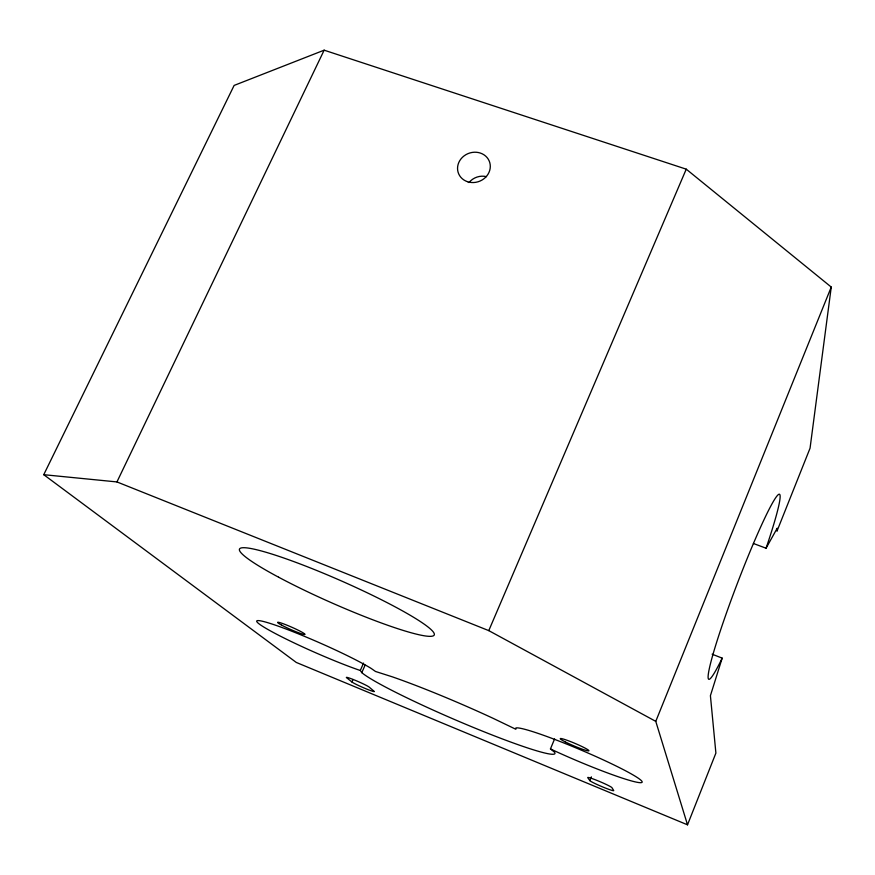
<?xml version="1.0" encoding="UTF-8"?>
<svg xmlns="http://www.w3.org/2000/svg" width="875" height="875" viewBox="0 0 875 875"><rect width="100%" height="100%" fill="white"/><g stroke="black" fill="none" stroke-linecap="round" stroke-linejoin="round"><path stroke-width="1.31" d="M766.062 548.22A99.116 7.525 -69.1 0 0 770.722 506.198A99.116 7.525 -69.1 0 0 717.555 639.352A99.116 7.525 -69.1 0 0 722.181 658.131L710.413 695.68L715.892 753.091L687.52 824.819L296.275 662.441L43.75 474.688L234.128 85.422L324.144 50.181L686.252 169.17L831.25 287.066L810.053 448.208L776.978 531.169L777.219 528.205L766.062 548.22L753.397 543.484M687.52 824.819L655.769 721.361L831.25 287.066M589.837 780.609L587.759 777.656A13.169 0.973 23 0 1 598.883 781.2A13.169 0.973 23 0 1 611.953 787.686L613.703 790.497A12.994 0.941 23 0 1 602.711 786.964A12.994 0.941 23 0 1 589.837 780.609L591.369 776.869M550.452 748.902L552.847 750.05A68.852 5.709 23 0 0 638.848 782.556A68.852 5.709 23 0 0 593.053 755.256A68.852 5.709 23 0 0 515.845 728L515.834 729.258L493.194 718.364A106.455 8.422 23.3 0 0 392.088 676.758L375.484 671.464L371.23 668.478A66.227 5.337 23.7 0 0 284.736 628.523A66.227 5.337 23.7 0 0 269.314 630.273A66.227 5.337 23.7 0 0 358.575 669.911L360.303 670.469L361.791 672.634A106.455 8.422 23.3 0 0 473.2 727.377A106.455 8.422 23.3 0 0 554.466 752.15L550.452 748.902L554.586 738.948M655.769 721.361L488.775 630.623L686.252 169.17M351.936 681.986L347.069 678.092A12.666 0.919 23.6 0 1 355.305 680.345A12.666 0.919 23.6 0 1 369.502 687.378L374.369 691.545A12.403 0.886 23.6 0 1 365.498 688.592A12.403 0.886 23.6 0 1 352.975 682.675L351.936 681.986L353.03 679.514M360.303 670.469L363.552 663.086M361.791 672.634L365.094 665.142M43.75 474.688L116.944 481.928L324.144 50.181M712.141 654.194L722.181 658.131M116.944 481.928L488.775 630.623M469.022 182.536A16.089 14.602 -20.4 0 1 486.478 176.652M467.469 181.694A16.559 14.963 -20.5 0 0 490.186 164.598A16.559 14.963 -20.5 0 0 464.122 155.859A16.559 14.963 -20.5 0 0 467.469 181.694M278.611 577.205A106.411 11.977 23.8 0 0 433.573 635.688A106.411 11.977 23.8 0 0 298.167 563.216A106.411 11.977 23.8 0 0 278.611 577.205M565.403 741.967A15.531 1.356 23 0 0 588.7 750.892A15.531 1.356 23 0 0 569.723 741.267A15.531 1.356 23 0 0 565.403 741.967M281.586 625.111A14.919 1.258 23.8 0 0 304.478 634.528A14.919 1.258 23.8 0 0 287.853 625.548A14.919 1.258 23.8 0 0 281.586 625.111"/></g></svg>
